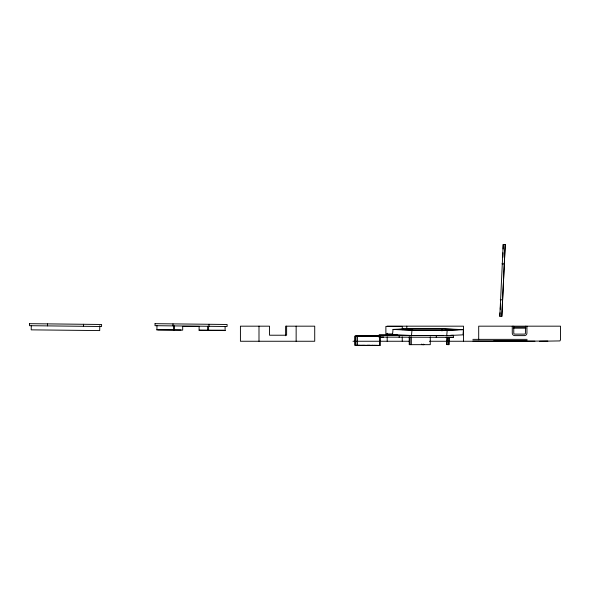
<?xml version="1.0" encoding="UTF-8"?>
<svg xmlns="http://www.w3.org/2000/svg" width="590" height="590" viewBox="0 0 590 590"><rect width="100%" height="100%" fill="white"/><g stroke="black" fill="none" stroke-linecap="round" stroke-linejoin="round"><path stroke-width="0.89" d="M379.967 345.43L380.034 336.175M450.672 335.304L453.371 335.26L453.363 337.332L379.134 337.119L379.141 335.046L396.207 334.766M399.179 337.502L399.187 335.43L379.141 335.046M436.298 337.605L436.298 335.533L443.488 335.422M31.263 325.791L31.226 329.854L99.71 330.584L99.791 325.702M47.443 325.894L47.466 323.881M83.478 326.292L83.5 324.286M156.925 329.854L156.962 325.709M157.906 329.869L180.997 329.972M172.966 325.894L172.988 323.881M173.526 330.031L173.571 325.901M174.515 330.046L174.559 325.909M207.606 330.393L207.651 326.277M208.587 330.407L208.631 326.292M209 326.292L209.022 324.286M224.097 330.201L199.103 330.171M225.085 330.577L225.122 326.477M421.865 344.177L421.857 344.612L421.762 344.169M423.642 344.228L423.745 344.678L423.753 344.236M446.881 344.597L447.05 337.679L449.049 337.753L448.879 344.678L446.881 344.597L447.161 337.687M499.819 316.269L503.218 244.444L505.224 244.54L501.825 316.365L499.819 316.269L500.04 312.744M502.85 257.299L502.982 252.712M503.086 249.039L503.218 244.444M501.825 316.365L505.224 244.54M500.261 309.219L500.6 303.931M392.534 334.604L393.021 329.434L409.298 328.674L444.521 328.8L463.475 329.677L462.988 334.855L446.711 335.607L411.481 335.489L392.534 334.604L397.055 334.397M411.481 335.489L411.975 330.312L447.198 330.437L463.475 329.677M412.019 330.171L412.145 328.807L442.153 328.91L458.297 329.663L444.432 330.304L414.423 330.201L398.287 329.449L412.145 328.807M441.962 330.961L442.153 328.91M446.711 335.607L447.198 330.437M379.643 336.212L378.168 336.256M378.404 345.519L379.93 345.423L379.945 336.964M379.134 337.119L383.625 337.045M358.897 336.138L356.08 336.13L363.632 336.079M375.063 336.256L378.006 336.182L375.454 336.116M375.048 345.519L377.991 345.445L373.898 345.364M355.991 336.116L355.991 345.386L359.679 345.356M359.03 345.393L356.065 345.393M359.266 336.13L360.77 336.123M359.251 345.393L360.785 345.386M374.746 336.293L364.922 336.175M362.636 345.401L374.893 345.556M387.21 326.174L463.519 326.174L463.541 341.256M513.344 327.177L525.852 327.177M513.263 328.18L525.933 328.18M402.24 329.191L404.047 329.191M392.262 333.933L385.882 333.933L385.882 326.381L402.284 326.381L402.284 329.736M373.971 336.293L373.514 336.293M472.841 339.361L527.135 339.361M472.841 340.976L527.135 340.976M493.572 341.086L547.867 341.086M352.975 341.256L409.504 341.256M429.439 341.256L534.901 341.256M539.481 341.256L559.94 340.917L560.5 339.744L560.5 326.174L478.697 326.174L478.697 339.744M369.937 336.057L355.106 336.064L355.092 345.327L373.057 345.334M367.253 345.32L369.923 345.32M399.187 335.43L436.298 335.533M371.058 336.057L373.072 336.064M361.205 336.123L364.974 336.13M369.687 336.086L379.687 336.145L354.988 336.116L354.988 345.386L379.908 345.423L375.284 345.342M372.961 336.293L372.12 336.285M361.191 345.386L364.959 345.393M373.544 336.071L374.886 336.079M374.724 345.342L371.988 345.356M156.77 329.854L182.694 330.127L182.694 326.381L199.103 326.381L199.103 330.304L225.232 330.584M370.129 345.534L370.535 345.541M362.651 336.13L367.024 336.167M369.008 336.256L367.113 336.219M368.566 345.511L365.048 345.438M446.07 337.192L453.363 337.332M421.747 344.597L423.745 344.678M393.021 329.434L411.975 330.312M501.979 263.826L503.993 263.922M500.283 299.742L502.289 299.838M449.049 337.753L448.879 344.678M526.936 326.174L526.936 333.107A2.515 2.515 0 0 1 524.422 335.622L514.775 335.622A2.515 2.515 0 0 1 512.26 333.107L512.26 326.174M525.432 326.174L525.432 333.107A1.003 1.003 0 0 1 524.422 334.117L514.775 334.117A1.003 1.003 0 0 1 513.765 333.107L513.765 326.174M430.272 336.838L430.272 344.663L409.217 344.663L409.217 336.838M411.333 336.838L411.333 344.663M410.065 336.838L410.065 344.663M406.79 326.174L406.79 328.837M402.24 336.942L402.24 341.256M387.188 333.269L387.188 335.046M387.188 336.816L387.188 341.256M357.496 336.116L357.496 345.386M296.143 326.174L296.143 341.256M286.622 326.174L286.622 335.223L269.527 335.223L269.527 326.174L240.425 326.174L240.425 341.256L314.721 341.256L314.721 326.174L285.612 326.174L285.612 335.754M258.995 326.174L258.995 341.256M29.522 323.681L29.5 325.687L101.576 326.499L101.598 324.485L29.522 323.681M155.045 323.681L155.023 325.687L227.098 326.499L227.12 324.485L155.045 323.681"/></g></svg>
